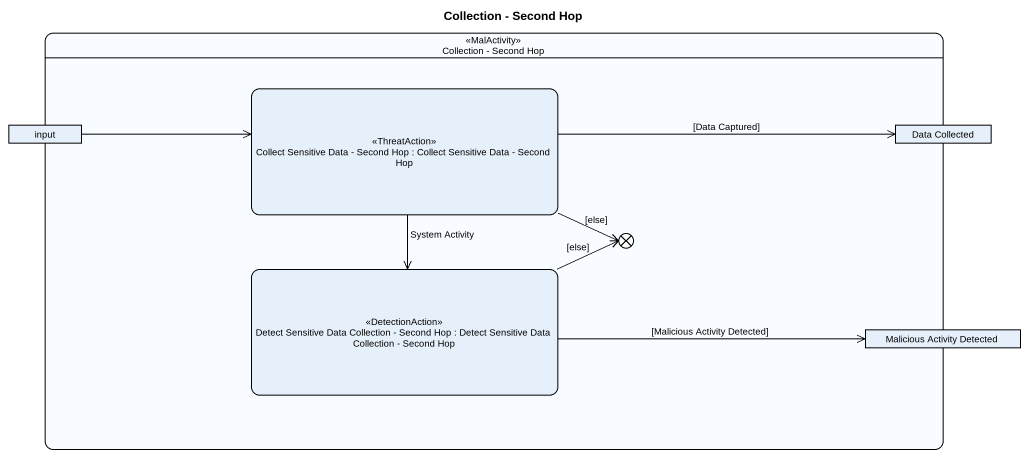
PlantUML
@startuml
title Collection - Second Hop
hide empty description
state "Collection - Second Hop" as Collection_Second_Hop <<MalActivity>> {
  state input <<object>>
  state "Collect Sensitive Data - Second Hop : Collect Sensitive Data - Second Hop" as Collect_Sensitive_Data <<ThreatAction>>
  state "Data Collected" as Data_Collected <<object>>
  state flowfinal1 <<end>>
  state "Detect Sensitive Data Collection - Second Hop : Detect Sensitive Data Collection - Second Hop" as Detect_Sensitive_Data <<DetectionAction>>
  state "Malicious Activity Detected" as Malicious_Activity_Detected <<object>>
}
input -right-> Collect_Sensitive_Data
Collect_Sensitive_Data -right-> Data_Collected : [Data Captured]
Collect_Sensitive_Data -right-> flowfinal1 : [else]
Collect_Sensitive_Data --> Detect_Sensitive_Data : System Activity
Detect_Sensitive_Data -right-> flowfinal1 : [else]
Detect_Sensitive_Data -right-> Malicious_Activity_Detected : [Malicious Activity Detected]
@enduml
